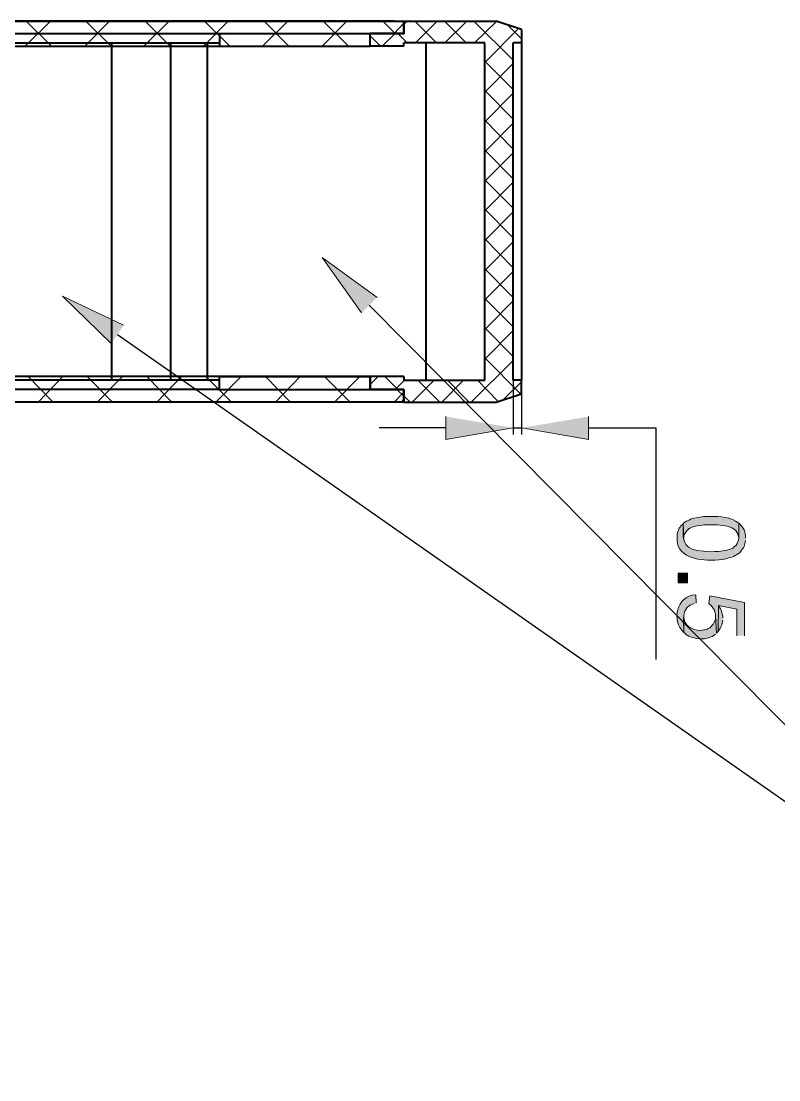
# Model space of a CAD drawing. Header units: inches. Extents: x 3 to 207, y 6 to 294.
# Drawn here: x 120.6 to 151.54, y 103.51 to 146.76 of the extents above; entities that cross this region are included whole.
import ezdxf

# ---------------------------------------------------------------- set-up
doc = ezdxf.new("R2010")
doc.units = ezdxf.units.IN
doc.header["$MEASUREMENT"] = 0
doc.layers.add('图层 1', color=7, linetype='Continuous')

msp = doc.modelspace()

# ---------------------------------------------------------------- hatches: boundary and pattern name
at = {"layer": '图层 1', "true_color": 0xffffff}
for points in [[(134.493, 134.839), (132.884, 137.103), (135.128, 135.474)], [(124.269, 133.59), (122.28, 135.516), (124.778, 134.331)], [(137.943, 130.605), (137.943, 129.674), (140.695, 130.14)], [(143.764, 130.605), (143.764, 129.674), (141.034, 130.14)], [(150.135, 121.652), (150.135, 123.006), (148.717, 123.282), (148.675, 122.964), (148.717, 122.922), (148.781, 122.88), (148.907, 122.689), (148.929, 122.604), (148.95, 122.541), (148.95, 122.456), (148.992, 121.758), (149.056, 121.821), (149.077, 122.88), (149.818, 122.732), (149.818, 121.652)]]:
    msp.add_hatch(color=7, dxfattribs=at).paths.add_polyline_path(points)
h = msp.add_hatch(color=7, dxfattribs=at)
edge = h.paths.add_edge_path()
edge.add_spline(control_points=[(149.902, 126.245), (149.574, 126.511), (149.143, 126.529), (148.738, 126.52), (148.432, 126.538), (148.334, 126.491), (148.061, 126.457), (148.061, 126.457), (147.934, 126.414), (147.934, 126.414), (147.934, 126.414), (147.87, 126.372), (147.87, 126.372), (147.87, 126.372), (147.807, 126.351), (147.807, 126.351), (147.807, 126.351), (147.765, 126.33), (147.765, 126.33), (147.765, 126.33), (147.701, 126.288), (147.701, 126.288), (147.701, 126.288), (147.659, 126.266), (147.659, 126.266), (147.659, 126.266), (147.637, 126.224), (147.637, 126.224), (147.637, 126.224), (147.659, 125.631), (147.659, 125.631), (147.659, 125.631), (147.659, 125.737), (147.659, 125.737), (147.659, 125.737), (147.68, 125.8), (147.68, 125.8), (147.68, 125.8), (147.765, 125.928), (147.765, 125.928), (147.765, 125.928), (147.87, 126.033), (147.87, 126.033), (147.87, 126.033), (147.891, 126.033), (147.891, 126.033), (147.891, 126.033), (147.934, 126.055), (147.934, 126.055), (148.08, 126.156), (148.5, 126.185), (148.675, 126.181), (149.071, 126.18), (149.901, 126.208), (149.902, 125.631)], knot_values=[0, 0, 0, 0, 0.352778, 0.352778, 0.352778, 0.705556, 0.705556, 0.705556, 1.058333, 1.058333, 1.058333, 1.411111, 1.411111, 1.411111, 1.763889, 1.763889, 1.763889, 2.116667, 2.116667, 2.116667, 2.469444, 2.469444, 2.469444, 2.822222, 2.822222, 2.822222, 3.175, 3.175, 3.175, 3.527778, 3.527778, 3.527778, 3.880556, 3.880556, 3.880556, 4.233333, 4.233333, 4.233333, 4.586111, 4.586111, 4.586111, 4.938889, 4.938889, 4.938889, 5.291667, 5.291667, 5.291667, 5.644444, 5.644444, 5.644444, 5.997222, 5.997222, 5.997222, 6.35, 6.35, 6.35, 6.35], degree=3, periodic=0)
edge.add_line((149.902, 125.631), (149.902, 126.245))
h = msp.add_hatch(color=7, dxfattribs=at)
edge = h.paths.add_edge_path()
edge.add_spline(control_points=[(150.178, 125.631), (150.184, 125.886), (150.099, 126.084), (149.902, 126.245), (149.902, 126.245), (149.902, 125.61), (149.902, 125.61), (149.902, 125.61), (149.839, 125.419), (149.839, 125.419), (149.839, 125.419), (149.797, 125.356), (149.797, 125.356), (149.797, 125.356), (149.733, 125.293), (149.733, 125.293), (149.733, 125.293), (149.669, 125.25), (149.669, 125.25), (149.669, 125.25), (149.669, 125.229), (149.669, 125.229), (149.413, 125.092), (148.753, 125.059), (148.463, 125.102), (147.69, 125.165), (147.59, 125.403), (147.637, 126.224), (147.487, 126.131), (147.427, 125.965), (147.384, 125.8), (147.391, 125.469), (147.343, 125.494), (147.489, 125.187), (147.698, 124.911), (148.033, 124.812), (148.357, 124.763), (148.665, 124.727), (149.208, 124.727), (149.5, 124.827), (149.64, 124.861), (149.874, 124.966), (149.966, 125.081), (150.113, 125.247), (150.147, 125.339), (150.178, 125.547)], knot_values=[0, 0, 0, 0, 0.352778, 0.352778, 0.352778, 0.705556, 0.705556, 0.705556, 1.058333, 1.058333, 1.058333, 1.411111, 1.411111, 1.411111, 1.763889, 1.763889, 1.763889, 2.116667, 2.116667, 2.116667, 2.469444, 2.469444, 2.469444, 2.822222, 2.822222, 2.822222, 3.175, 3.175, 3.175, 3.527778, 3.527778, 3.527778, 3.880556, 3.880556, 3.880556, 4.233333, 4.233333, 4.233333, 4.586111, 4.586111, 4.586111, 4.938889, 4.938889, 4.938889, 5.291667, 5.291667, 5.291667, 5.291667], degree=3, periodic=0)
edge.add_line((150.178, 125.547), (150.178, 125.631))
h = msp.add_hatch(color=7, dxfattribs=at)
h.dxf.hatch_style = 2
h.paths.add_polyline_path([(147.426, 123.811), (147.807, 123.811), (147.807, 124.213), (147.426, 124.213)])
h = msp.add_hatch(color=7, dxfattribs=at)
edge = h.paths.add_edge_path()
edge.add_spline(control_points=[(148.167, 122.985), (148.167, 122.985), (148.146, 123.324), (148.146, 123.324), (147.35, 123.291), (147.139, 122.256), (147.659, 121.779), (147.652, 122.21), (147.518, 122.843), (148.082, 122.964)], knot_values=[0, 0, 0, 0, 0.352778, 0.352778, 0.352778, 0.705556, 0.705556, 0.705556, 1.058333, 1.058333, 1.058333, 1.058333], degree=3, periodic=0)
edge.add_line((148.082, 122.964), (148.167, 122.985))
h = msp.add_hatch(color=7, dxfattribs=at)
edge = h.paths.add_edge_path()
edge.add_spline(control_points=[(149.246, 122.372), (149.246, 122.372), (149.246, 122.456), (149.246, 122.456), (149.246, 122.456), (149.225, 122.541), (149.225, 122.541), (149.225, 122.541), (149.204, 122.604), (149.204, 122.604), (149.204, 122.604), (149.183, 122.689), (149.183, 122.689), (149.183, 122.689), (149.162, 122.753), (149.162, 122.753), (149.162, 122.753), (149.077, 122.88), (149.077, 122.88), (149.077, 122.88), (149.056, 121.821), (149.056, 121.821), (149.191, 122.033), (149.209, 122.053), (149.246, 122.287)], knot_values=[0, 0, 0, 0, 0.352778, 0.352778, 0.352778, 0.705556, 0.705556, 0.705556, 1.058333, 1.058333, 1.058333, 1.411111, 1.411111, 1.411111, 1.763889, 1.763889, 1.763889, 2.116667, 2.116667, 2.116667, 2.469444, 2.469444, 2.469444, 2.822222, 2.822222, 2.822222, 2.822222], degree=3, periodic=0)
edge.add_line((149.246, 122.287), (149.246, 122.372))
h = msp.add_hatch(color=7, dxfattribs=at)
edge = h.paths.add_edge_path()
edge.add_spline(control_points=[(148.992, 121.758), (148.992, 121.758), (148.95, 122.456), (148.95, 122.456), (148.966, 122.282), (148.882, 122.161), (148.781, 122.033), (148.583, 121.864), (148.55, 121.913), (148.336, 121.864), (147.972, 121.891), (147.669, 122.05), (147.659, 122.456), (147.659, 122.456), (147.659, 121.779), (147.659, 121.779), (147.659, 121.779), (147.722, 121.737), (147.722, 121.737), (147.722, 121.737), (147.722, 121.715), (147.722, 121.715), (148.078, 121.482), (148.606, 121.424), (148.95, 121.715)], knot_values=[0, 0, 0, 0, 0.352778, 0.352778, 0.352778, 0.705556, 0.705556, 0.705556, 1.058333, 1.058333, 1.058333, 1.411111, 1.411111, 1.411111, 1.763889, 1.763889, 1.763889, 2.116667, 2.116667, 2.116667, 2.469444, 2.469444, 2.469444, 2.822222, 2.822222, 2.822222, 2.822222], degree=3, periodic=0)
edge.add_line((148.95, 121.715), (148.992, 121.758))

# ---------------------------------------------------------------- linework, layer by layer
at = {"layer": '图层 1', "color": 7, "lineweight": 40, "true_color": 0xffffff}
for points in [[(135.848, 146.756), (114.66, 146.756)], [(116.353, 146.756), (136.229, 146.756)], [(134.853, 145.74), (134.853, 146.247), (136.229, 146.247), (136.229, 146.756)], [(135.848, 146.756), (139.996, 146.756)], [(136.229, 146.756), (136.229, 146.247)], [(141.034, 146.417), (139.996, 146.756)], [(114.66, 146.247), (128.693, 146.247)], [(128.693, 146.247), (128.693, 145.74)], [(128.693, 146.247), (134.853, 146.247)], [(136.229, 145.74), (134.853, 145.74), (134.853, 146.247)], [(136.229, 146.247), (134.853, 146.247)], [(141.034, 146.417), (141.034, 145.867), (140.695, 145.867)], [(76.412, 145.74), (134.853, 145.74)], [(116.036, 145.867), (128.693, 145.867)], [(124.291, 145.867), (124.291, 132.087)], [(126.704, 132.087), (126.704, 145.867)], [(128.206, 132.087), (128.206, 145.867)], [(128.693, 145.74), (134.853, 145.74)], [(139.531, 145.867), (136.229, 145.867)], [(136.229, 145.74), (136.229, 145.867)], [(137.118, 145.867), (137.118, 132.087)], [(139.531, 132.087), (139.531, 145.867)], [(140.695, 132.087), (140.695, 145.867)], [(141.034, 145.867), (141.034, 132.087)], [(134.853, 132.235), (69.384, 132.235)], [(128.693, 132.087), (116.036, 132.087)], [(128.693, 131.706), (128.693, 132.235)], [(128.693, 132.235), (134.853, 132.235)], [(134.853, 132.235), (134.853, 131.706), (136.229, 131.706)], [(136.229, 131.706), (134.853, 131.706), (134.853, 132.235)], [(136.229, 132.235), (134.853, 132.235)], [(136.229, 132.235), (136.229, 132.087)], [(136.229, 132.087), (139.531, 132.087)], [(141.034, 131.537), (141.034, 132.087), (140.695, 132.087)], [(128.693, 131.706), (114.66, 131.706)], [(128.693, 131.706), (134.853, 131.706)], [(136.229, 131.706), (136.229, 131.198), (135.848, 131.198)], [(136.229, 131.198), (136.229, 131.706)], [(136.229, 131.198), (139.996, 131.198), (141.034, 131.537)], [(135.848, 131.198), (114.66, 131.198)], [(136.229, 131.198), (116.353, 131.198)], [(136.123, 131.198), (136.229, 131.304)]]:
    msp.add_lwpolyline(points, dxfattribs=at)
at = {"layer": '图层 1', "color": 7, "lineweight": 13, "true_color": 0xffffff}
for points in [[(120.756, 145.74), (121.793, 146.756)], [(120.798, 146.756), (121.835, 145.74)], [(123.19, 145.74), (124.206, 146.756)], [(123.232, 146.756), (124.269, 145.74)], [(125.603, 145.74), (126.64, 146.756)], [(125.666, 146.756), (126.682, 145.74)], [(128.037, 145.74), (129.053, 146.756)], [(128.079, 146.756), (129.117, 145.74)], [(130.45, 145.74), (131.487, 146.756)], [(130.514, 146.756), (131.53, 145.74)], [(132.884, 145.74), (133.9, 146.756)], [(132.927, 146.756), (133.964, 145.74)], [(135.361, 146.756), (135.869, 146.247)], [(135.826, 146.247), (136.229, 146.671)], [(136.229, 146.628), (136.377, 146.756)], [(137.562, 145.867), (136.673, 146.756)], [(136.694, 145.867), (137.583, 146.756)], [(138.769, 145.867), (137.88, 146.756)], [(137.901, 145.867), (138.79, 146.756)], [(140.695, 145.168), (139.086, 146.756)], [(139.107, 145.867), (140.018, 146.756)], [(141.034, 146.036), (140.462, 146.607)], [(135.34, 145.74), (135.869, 146.247)], [(136.356, 145.867), (135.975, 146.247)], [(139.531, 145.062), (140.906, 146.459)], [(135.276, 145.74), (134.853, 146.163)], [(140.695, 143.962), (139.531, 145.126)], [(139.531, 143.856), (140.695, 145.02)], [(140.695, 142.755), (139.531, 143.919)], [(139.531, 142.649), (140.695, 143.813)], [(140.695, 141.527), (139.531, 142.713)], [(139.531, 141.422), (140.695, 142.586)], [(140.695, 140.321), (139.531, 141.485)], [(139.531, 140.215), (140.695, 141.379)], [(140.695, 139.114), (139.531, 140.278)], [(139.531, 139.009), (140.695, 140.173)], [(140.695, 137.908), (139.531, 139.072)], [(139.531, 137.802), (140.695, 138.966)], [(140.695, 136.68), (139.531, 137.865)], [(139.531, 136.574), (140.695, 137.739)], [(140.695, 135.474), (139.531, 136.638)], [(139.531, 135.368), (140.695, 136.532)], [(140.695, 134.267), (139.531, 135.432)], [(139.531, 134.161), (140.695, 135.325)], [(140.695, 133.061), (139.531, 134.225)], [(139.531, 132.955), (140.695, 134.119)], [(138.98, 131.198), (140.695, 132.891)], [(140.991, 131.537), (139.531, 132.997)], [(120.883, 132.235), (121.899, 131.198)], [(121.285, 131.198), (122.301, 132.235)], [(123.296, 132.235), (124.333, 131.198)], [(123.698, 131.198), (124.735, 132.235)], [(125.73, 132.235), (126.746, 131.198)], [(126.132, 131.198), (127.148, 132.235)], [(128.143, 132.235), (129.18, 131.198)], [(128.545, 131.198), (129.582, 132.235)], [(130.577, 132.235), (131.593, 131.198)], [(130.979, 131.198), (131.995, 132.235)], [(132.99, 132.235), (134.027, 131.198)], [(133.392, 131.198), (134.429, 132.235)], [(134.853, 131.918), (135.17, 132.235)], [(135.975, 131.706), (135.446, 132.235)], [(135.869, 131.706), (136.25, 132.087)], [(136.567, 131.198), (137.456, 132.087)], [(137.689, 131.198), (136.8, 132.087)], [(137.774, 131.198), (138.663, 132.087)], [(138.896, 131.198), (138.007, 132.087)], [(140.081, 131.219), (139.234, 132.087)], [(140.293, 131.304), (141.034, 132.024)], [(135.826, 131.198), (136.229, 131.6)], [(135.932, 131.706), (136.229, 131.431)], [(136.483, 131.198), (136.229, 131.452)]]:
    msp.add_lwpolyline(points, dxfattribs=at)
at = {"layer": '图层 1', "lineweight": 0}
for points in [[(134.493, 134.839), (132.884, 137.103), (135.128, 135.474)], [(124.269, 133.59), (122.28, 135.516), (124.778, 134.331)], [(137.943, 130.605), (137.943, 129.674), (140.695, 130.14)], [(143.764, 130.605), (143.764, 129.674), (141.034, 130.14)], [(147.426, 123.811), (147.807, 123.811), (147.807, 124.213), (147.426, 124.213), (147.426, 123.811)], [(150.135, 121.652), (150.135, 123.006), (148.717, 123.282), (148.675, 122.964), (148.717, 122.922), (148.781, 122.88), (148.907, 122.689), (148.929, 122.604), (148.95, 122.541), (148.95, 122.456), (148.992, 121.758), (149.056, 121.821), (149.077, 122.88), (149.818, 122.732), (149.818, 121.652)]]:
    msp.add_lwpolyline(points, dxfattribs=at)
at = {"layer": '图层 1', "color": 7, "lineweight": 25, "true_color": 0xffffff}
for points in [[(134.81, 135.156), (161.883, 107.83), (161.883, 96.231)], [(124.524, 133.95), (161.883, 107.83)], [(140.695, 132.087), (140.695, 129.865)], [(141.034, 132.087), (141.034, 129.865)], [(137.943, 130.14), (135.213, 130.14)], [(140.695, 130.14), (141.034, 130.14)], [(143.764, 130.14), (146.516, 130.14), (146.516, 120.678)]]:
    msp.add_lwpolyline(points, dxfattribs=at)
at = {"layer": '图层 1', "lineweight": 0}
for points, knots in [([(149.902, 126.245), (149.574, 126.511), (149.143, 126.529), (148.738, 126.52), (148.432, 126.538), (148.334, 126.491), (148.061, 126.457), (148.061, 126.457), (147.934, 126.414), (147.934, 126.414), (147.934, 126.414), (147.87, 126.372), (147.87, 126.372), (147.87, 126.372), (147.807, 126.351), (147.807, 126.351), (147.807, 126.351), (147.765, 126.33), (147.765, 126.33), (147.765, 126.33), (147.701, 126.288), (147.701, 126.288), (147.701, 126.288), (147.659, 126.266), (147.659, 126.266), (147.659, 126.266), (147.637, 126.224), (147.637, 126.224), (147.637, 126.224), (147.659, 125.631), (147.659, 125.631), (147.659, 125.631), (147.659, 125.737), (147.659, 125.737), (147.659, 125.737), (147.68, 125.8), (147.68, 125.8), (147.68, 125.8), (147.765, 125.928), (147.765, 125.928), (147.765, 125.928), (147.87, 126.033), (147.87, 126.033), (147.87, 126.033), (147.891, 126.033), (147.891, 126.033), (147.891, 126.033), (147.934, 126.055), (147.934, 126.055), (148.08, 126.156), (148.5, 126.185), (148.675, 126.181), (149.071, 126.18), (149.901, 126.208), (149.902, 125.631)], [0, 0, 0, 0, 1, 1, 1, 2, 2, 2, 3, 3, 3, 4, 4, 4, 5, 5, 5, 6, 6, 6, 7, 7, 7, 8, 8, 8, 9, 9, 9, 10, 10, 10, 11, 11, 11, 12, 12, 12, 13, 13, 13, 14, 14, 14, 15, 15, 15, 16, 16, 16, 17, 17, 17, 18, 18, 18, 18]), ([(150.178, 125.631), (150.184, 125.886), (150.099, 126.084), (149.902, 126.245), (149.902, 126.245), (149.902, 125.61), (149.902, 125.61), (149.902, 125.61), (149.839, 125.419), (149.839, 125.419), (149.839, 125.419), (149.797, 125.356), (149.797, 125.356), (149.797, 125.356), (149.733, 125.293), (149.733, 125.293), (149.733, 125.293), (149.669, 125.25), (149.669, 125.25), (149.669, 125.25), (149.669, 125.229), (149.669, 125.229), (149.413, 125.092), (148.753, 125.059), (148.463, 125.102), (147.69, 125.165), (147.59, 125.403), (147.637, 126.224), (147.487, 126.131), (147.427, 125.965), (147.384, 125.8), (147.391, 125.469), (147.343, 125.494), (147.489, 125.187), (147.698, 124.911), (148.033, 124.812), (148.357, 124.763), (148.665, 124.727), (149.208, 124.727), (149.5, 124.827), (149.64, 124.861), (149.874, 124.966), (149.966, 125.081), (150.113, 125.247), (150.147, 125.339), (150.178, 125.547)], [0, 0, 0, 0, 1, 1, 1, 2, 2, 2, 3, 3, 3, 4, 4, 4, 5, 5, 5, 6, 6, 6, 7, 7, 7, 8, 8, 8, 9, 9, 9, 10, 10, 10, 11, 11, 11, 12, 12, 12, 13, 13, 13, 14, 14, 14, 15, 15, 15, 15]), ([(148.167, 122.985), (148.167, 122.985), (148.146, 123.324), (148.146, 123.324), (147.35, 123.291), (147.139, 122.256), (147.659, 121.779), (147.652, 122.21), (147.518, 122.843), (148.082, 122.964)], [0, 0, 0, 0, 1, 1, 1, 2, 2, 2, 3, 3, 3, 3]), ([(149.246, 122.372), (149.246, 122.372), (149.246, 122.456), (149.246, 122.456), (149.246, 122.456), (149.225, 122.541), (149.225, 122.541), (149.225, 122.541), (149.204, 122.604), (149.204, 122.604), (149.204, 122.604), (149.183, 122.689), (149.183, 122.689), (149.183, 122.689), (149.162, 122.753), (149.162, 122.753), (149.162, 122.753), (149.077, 122.88), (149.077, 122.88), (149.077, 122.88), (149.056, 121.821), (149.056, 121.821), (149.191, 122.033), (149.209, 122.053), (149.246, 122.287)], [0, 0, 0, 0, 1, 1, 1, 2, 2, 2, 3, 3, 3, 4, 4, 4, 5, 5, 5, 6, 6, 6, 7, 7, 7, 8, 8, 8, 8]), ([(148.992, 121.758), (148.992, 121.758), (148.95, 122.456), (148.95, 122.456), (148.966, 122.282), (148.882, 122.161), (148.781, 122.033), (148.583, 121.864), (148.55, 121.913), (148.336, 121.864), (147.972, 121.891), (147.669, 122.05), (147.659, 122.456), (147.659, 122.456), (147.659, 121.779), (147.659, 121.779), (147.659, 121.779), (147.722, 121.737), (147.722, 121.737), (147.722, 121.737), (147.722, 121.715), (147.722, 121.715), (148.078, 121.482), (148.606, 121.424), (148.95, 121.715)], [0, 0, 0, 0, 1, 1, 1, 2, 2, 2, 3, 3, 3, 4, 4, 4, 5, 5, 5, 6, 6, 6, 7, 7, 7, 8, 8, 8, 8])]:
    msp.add_open_spline(points, degree=3, knots=knots, dxfattribs=at)

doc.saveas('drawing.dxf')
